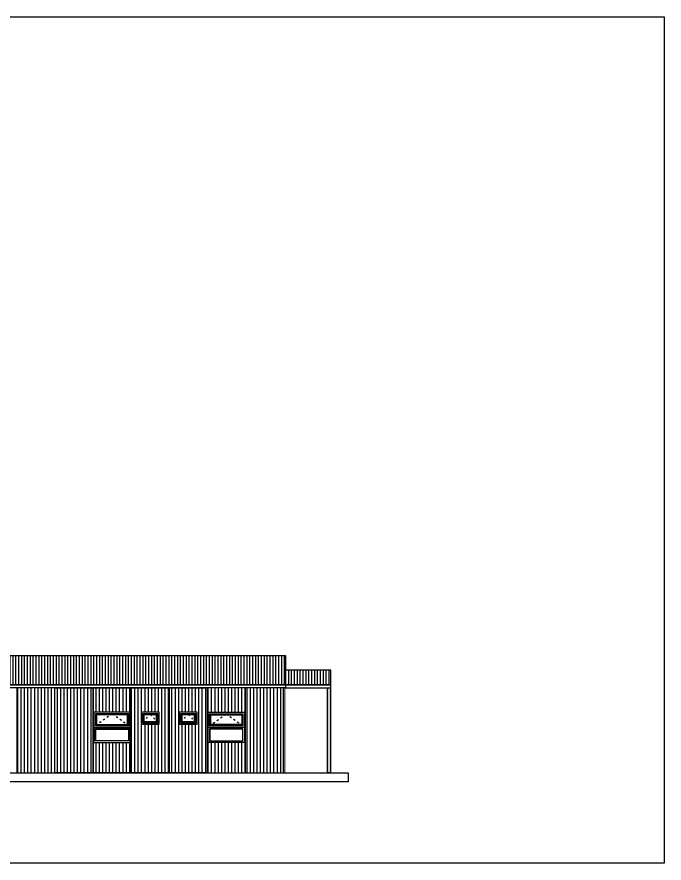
# Model space of a CAD drawing. Header units: millimetres. Extents: x -3516 to 33273, y -7531 to 724.
# Drawn here: x 5716 to 7850, y -3667 to -876 of the extents above; entities that cross this region are included whole.
import ezdxf

# ---------------------------------------------------------------- set-up
doc = ezdxf.new("R2010")
doc.units = ezdxf.units.MM
doc.linetypes.add('ACAD_ISO03W100', pattern=[30, 12, -18])
for name, color, linetype, lineweight in [('acilis', 251, 'ACAD_ISO03W100', 13), ('KAPI-PEN', 37, 'Continuous', 15), ('KOSE', 134, 'Continuous', 20), ('OLCU', 7, 'Continuous', 20), ('panel gorunus', 251, 'Continuous', 20), ('pencere golge', 155, 'Continuous', 30), ('SAC GORUNUS', 148, 'Continuous', 15)]:
    doc.layers.add(name, color=color, linetype=linetype, lineweight=lineweight)

# ---------------------------------------------------------------- blocks, each defined once
blk = doc.blocks.new('A$C7BB22E92')
at = {"layer": 'SAC GORUNUS', "linetype": 'Continuous', "lineweight": -2}
h = blk.add_hatch(dxfattribs=at)
h.set_pattern_fill('ANSI31', color=251, scale=3.5, angle=45)
h.set_pattern_definition([(90, (492.976, -4888.094), (-11.1125, 2e-15), [])])
h.paths.add_polyline_path([(125.5, 280), (0, 280), (0, 0), (125.5, 0)])
at = {"layer": 'panel gorunus', "lineweight": -2}
blk.add_lwpolyline([(0, 0), (0, 280), (125.5, 280), (125.5, 0)], close=True, dxfattribs=at)
blk = doc.blocks.new('A$C5C642B8B')
at = {"layer": 'SAC GORUNUS', "linetype": 'Continuous', "lineweight": -2}
h = blk.add_hatch(dxfattribs=at)
h.set_pattern_fill('ANSI31', color=251, scale=3.5, angle=45)
h.set_pattern_definition([(90, (-1129.363, -4888.094), (-11.1125, 2e-15), [])])
h.paths.add_polyline_path([(92.7, 160), (92.7, 200), (32.7, 200), (32.7, 160)], flags=16)
h.paths.add_polyline_path([(0, 0), (0, 280), (125.5, 280), (125.5, 0)])
at = {"layer": 'acilis', "linetype": 'ACAD_ISO03W100', "lineweight": -2, "ltscale": 0.5}
for p, q in [((62.7, 195), (37.7, 165)), ((87.7, 165), (62.7, 195))]:
    blk.add_line(p, q, dxfattribs=at)
at = {"layer": 'KAPI-PEN', "lineweight": -2}
for points in [[(92.7, 160), (92.7, 200), (32.7, 200), (32.7, 160)], [(37.7, 195), (37.7, 165), (87.7, 165), (87.7, 195)], [(84.7, 168), (84.7, 192), (40.7, 192), (40.7, 168)]]:
    blk.add_lwpolyline(points, close=True, dxfattribs=at)
at = {"layer": 'panel gorunus', "lineweight": -2}
blk.add_lwpolyline([(0, 0), (0, 280), (125.5, 280), (125.5, 0)], close=True, dxfattribs=at)
at = {"layer": 'pencere golge', "lineweight": -2}
blk.add_lwpolyline([(83.7, 169), (83.7, 191), (41.7, 191), (41.7, 169)], close=True, dxfattribs=at)
blk = doc.blocks.new('A$C13AF0E5A')
at = {"layer": 'SAC GORUNUS', "linetype": 'Continuous', "lineweight": -2}
h = blk.add_hatch(dxfattribs=at)
h.set_pattern_fill('ANSI31', color=251, scale=3.5, angle=45)
h.set_pattern_definition([(90, (-1868.555, -4888.094), (-11.1125, 2e-15), [])])
h.paths.add_polyline_path([(125.5, 280), (125.5, 0), (0, 0), (0, 280)])
h.paths.add_polyline_path([(2.7, 100), (122.7, 100), (122.7, 200), (2.7, 200)], flags=16)
at = {"layer": 'acilis', "linetype": 'ACAD_ISO03W100', "lineweight": -2, "ltscale": 0.5}
for p, q in [((62.7, 195), (7.7, 155)), ((117.7, 155), (62.7, 195))]:
    blk.add_line(p, q, dxfattribs=at)
at = {"layer": 'KAPI-PEN', "lineweight": -2}
blk.add_line((2.7, 150), (122.7, 150), dxfattribs=at)
for points in [[(2.7, 100), (122.7, 100), (122.7, 200), (2.7, 200)], [(7.7, 195), (7.7, 155), (117.7, 155), (117.7, 195)], [(114.7, 158), (114.7, 192), (10.7, 192), (10.7, 158)], [(117.7, 145), (117.7, 105), (7.7, 105), (7.7, 145)]]:
    blk.add_lwpolyline(points, close=True, dxfattribs=at)
at = {"layer": 'panel gorunus', "lineweight": -2}
blk.add_lwpolyline([(125.5, 280), (125.5, 0), (0, 0), (0, 280)], close=True, dxfattribs=at)
at = {"layer": 'pencere golge', "lineweight": -2}
for points in [[(113.7, 159), (113.7, 191), (11.7, 191), (11.7, 159)], [(116.7, 144), (116.7, 106), (8.7, 106), (8.7, 144)]]:
    blk.add_lwpolyline(points, close=True, dxfattribs=at)

msp = doc.modelspace()

# ---------------------------------------------------------------- hatches: boundary and pattern name
h = msp.add_hatch()
h.set_pattern_fill('ANSI31', color=0, scale=3, angle=45)
h.set_pattern_definition([(90, (8027.366, -37847.686), (-9.525, 2e-15), [])])
h.paths.add_polyline_path([(2069.434, -2982.545), (6601.434, -2982.545), (6601.434, -3079.71), (2069.434, -3079.71)])
h = msp.add_hatch()
h.set_pattern_fill('ANSI31', color=0, scale=3, angle=45)
h.set_pattern_definition([(90, (7869.401, -37847.686), (-9.525, 2e-15), [])])
h.paths.add_polyline_path([(6751.434, -3031.127), (6601.434, -3031.127), (6601.434, -3079.71), (6751.434, -3079.71)])
h = msp.add_hatch(color=252)
h.dxf.hatch_style = 1
h.paths.add_polyline_path([(6749.434, -3369.71), (6739.434, -3369.71), (6739.434, -3089.71), (6749.434, -3089.71)])

# ---------------------------------------------------------------- linework, layer by layer
msp.add_lwpolyline([(1649.679, -875.905), (7849.679, -875.905), (7849.679, -3667.462), (1649.679, -3667.462)])
for points in [[(2069.434, -2982.545), (6601.434, -2982.545), (6601.434, -3079.71), (2069.434, -3079.71)], [(6751.434, -3031.127), (6601.434, -3031.127), (6601.434, -3079.71), (6751.434, -3079.71)], [(2069.434, -3079.71), (6601.434, -3079.71), (6601.434, -3089.71), (2069.434, -3089.71)], [(6751.434, -3079.71), (6601.434, -3079.71), (6601.434, -3089.71), (6751.434, -3089.71)], [(6749.434, -3369.71), (6739.434, -3369.71), (6739.434, -3089.71), (6749.434, -3089.71)], [(1918.63, -3369.71), (6807.893, -3369.71), (6807.893, -3399.71), (1918.63, -3399.71)]]:
    msp.add_lwpolyline(points, close=True)
at = {"layer": 'KOSE', "color": 251, "linetype": 'Continuous'}
msp.add_lwpolyline([(6599.434, -3089.71), (6594.434, -3089.71), (6594.434, -3369.71), (6599.434, -3369.71)], close=True, dxfattribs=at)

# ---------------------------------------------------------------- block references
at = {"layer": 'OLCU', "lineweight": -2, "xscale": -1}
for name, p in [('A$C7BB22E92', (5841.434, -3369.71)), ('A$C13AF0E5A', (6468.934, -3369.71)), ('A$C7BB22E92', (6594.434, -3369.71))]:
    msp.add_blockref(name, p, dxfattribs=at)
at = {"layer": 'OLCU', "lineweight": -2}
for name, p in [('A$C7BB22E92', (5841.434, -3369.71)), ('A$C13AF0E5A', (5966.934, -3369.71)), ('A$C5C642B8B', (6092.434, -3369.71)), ('A$C5C642B8B', (6217.934, -3369.71))]:
    msp.add_blockref(name, p, dxfattribs=at)

doc.saveas('drawing.dxf')
